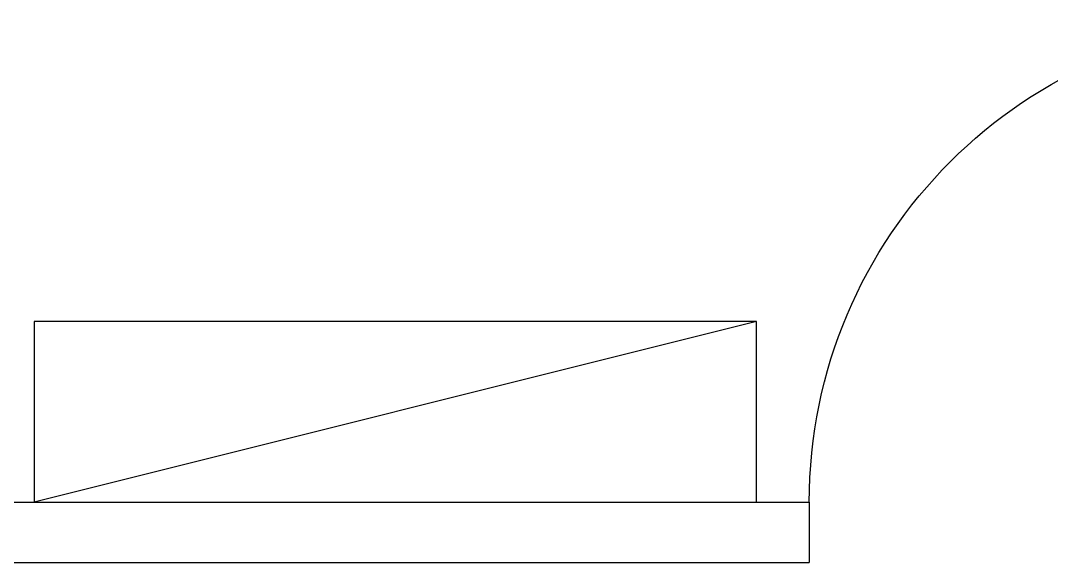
# Model space of a CAD drawing. Header units: centimetres. Extents: x 0 to 1084401, y -139216 to 99734.
# Drawn here: x 904202.4 to 904459.3, y 12151.5 to 12286.5 of the extents above; entities that cross this region are included whole.
import ezdxf

# ---------------------------------------------------------------- set-up
doc = ezdxf.new("R2010")
doc.units = ezdxf.units.CM
doc.header["$LTSCALE"] = 4
for name, color, linetype in [('0.2', 2, 'Continuous'), ('0.6', 6, 'Continuous'), ('02-CONT', 2, 'Continuous')]:
    doc.layers.add(name, color=color, linetype=linetype)

# ---------------------------------------------------------------- blocks, each defined once
blk = doc.blocks.new('1_00e')
blk.add_lwpolyline([(-28.40539012428269, -52.25289090163764), (-25.40539012428269, -52.25289090163764), (-25.40539012428269, 47.74710909836236), (-28.40539012428269, 47.74710909836236)], close=True)
at = {"color": 1}
blk.add_arc((-28.40539012428326, -52.25289090163764), 100, 0, 90, dxfattribs=at)

msp = doc.modelspace()

# ---------------------------------------------------------------- linework, layer by layer
at = {"layer": '0.2'}
msp.add_line((904385.815390323, 12211.47670687522), (904205.815390323, 12166.47670687522), dxfattribs=at)
msp.add_lwpolyline([(904205.815390323, 12166.47670687522), (904385.815390323, 12166.47670687522), (904385.815390323, 12211.47670687522), (904205.815390323, 12211.47670687522)], close=True, dxfattribs=at)
at = {"layer": '0.6'}
msp.add_line((904399.0019350427, 12166.47670687522), (904399.0019350427, 12151.47670687522), dxfattribs=at)
for points in [[(904089.0019350427, 12166.47670687522), (904399.0019350427, 12166.47670687522)], [(904089.0019350427, 12151.47670687522), (904399.0019350427, 12151.47670687522)]]:
    msp.add_lwpolyline(points, dxfattribs=at)

# ---------------------------------------------------------------- block references
at = {"layer": '02-CONT', "xscale": -1.2, "yscale": 1.2, "zscale": 1.2}
msp.add_blockref('1_00e', (904484.9154668936, 12229.18017595719), dxfattribs=at)

doc.saveas('drawing.dxf')
